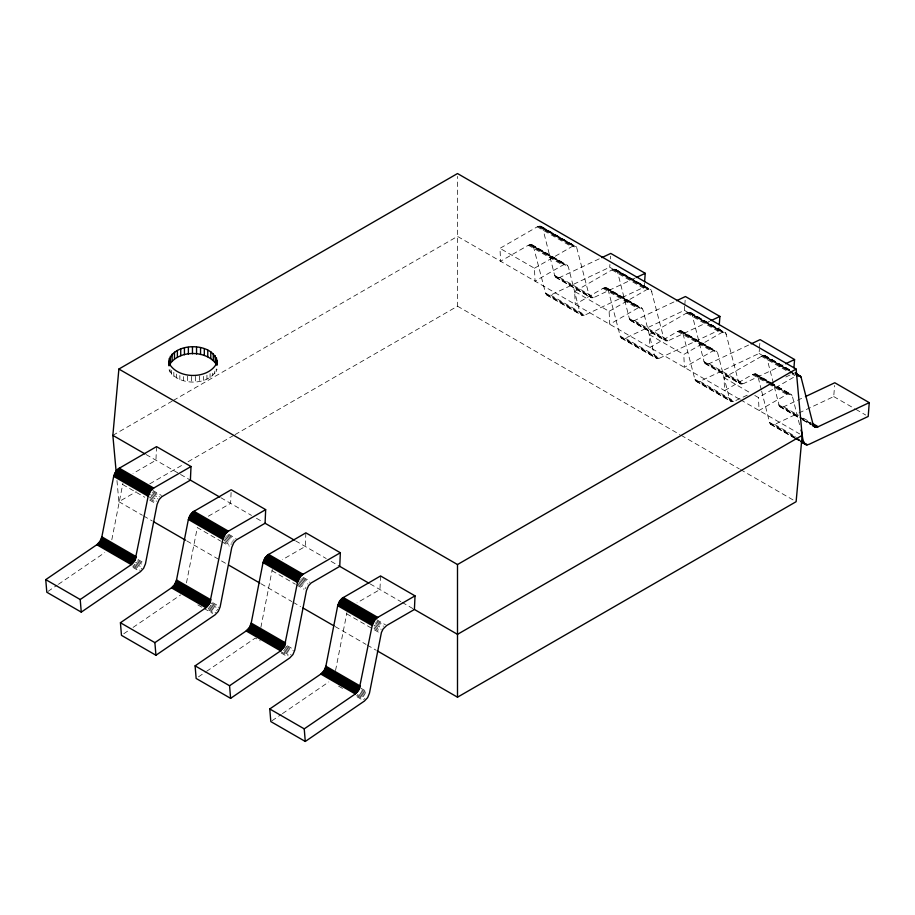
<?xml version="1.0" encoding="UTF-8"?>
<svg xmlns="http://www.w3.org/2000/svg" width="915" height="915" viewBox="0 0 915 915"><rect width="100%" height="100%" fill="white"/><g stroke="black" fill="none" stroke-linecap="round" stroke-linejoin="round"><path stroke-width="0.69" stroke-dasharray="4.58 3.43" d="M235.052 434.625L457.5 306.193L457.5 176.389M156.534 446.623L155.939 460.234L133.018 473.478M231.095 492.464L230.614 503.353L206.481 517.284M305.885 532.85L305.278 546.461L282.358 559.694M380.56 575.958L379.954 589.58L357.033 602.813M635.021 278.126L594.167 297.386L590.964 297.672L589.123 295.328L576.53 246.947L540.788 226.177L537.254 226.817L499.979 248.342L500.585 261.255L528.332 245.243L531.066 244.465L533.136 245.46L545.534 293.063L548.085 295.591L550.578 295.11L609.722 267.226L609.928 264.469M610.351 258.945L610.557 256.177M644.492 282.987L644.183 287.127L585.04 315.012L582.546 315.492L579.996 312.953L568.364 266.917L567.014 264.835L564.658 264.424L562.794 265.133L535.046 281.157L534.44 268.244L499.979 248.342M709.697 321.245L668.842 340.494L665.64 340.792L663.798 338.447L651.206 290.055L615.452 269.296L611.929 269.936L574.654 291.45L575.249 304.375L603.008 288.351L605.73 287.573L607.812 288.58L620.21 336.171L622.76 338.71L625.242 338.23L684.386 310.345L684.706 306.193M684.809 304.821L685.232 299.285M719.064 327.478L718.858 330.246L659.715 358.12L657.222 358.6L654.671 356.072L643.039 310.036L641.689 307.943L639.333 307.531L637.469 308.252L609.722 324.276L609.115 311.352L574.654 291.45M783.091 364.959L743.518 383.614L740.315 383.9L738.474 381.555L725.87 333.163L690.127 312.404L686.605 313.044L649.33 334.57L649.925 347.483L677.672 331.459L680.405 330.681L682.476 331.688L694.874 379.279L697.424 381.818L699.918 381.338L759.061 353.453L759.381 349.313M759.484 347.929L759.908 342.404M799.024 412.94L833.737 396.572L834.572 385.512M111.802 539.793L122.93 483.257M186.466 582.901L197.297 527.578L220.675 541.085M260.867 627.404L272.27 569.485M335.542 670.512L346.945 612.593M169.046 369.843C177.647 386.256 209.146 386.29 217.015 369.248M47.957 591.433L57.233 585.097M58.4 584.308L104.779 552.614M123.788 633.752L128.432 630.584M133.064 627.415L180.621 594.933M198.464 676.871L205.417 672.113M206.584 671.324L255.285 638.041L260.215 640.889M271.972 720.768L281.26 714.432M282.415 713.643L328.805 681.95M112.854 435.368L172.146 401.136M173.381 400.415L457.5 236.39L739.366 399.123M116.96 480.524L118.881 501.695L136.175 491.71M149.774 483.852L183.137 464.591M188.09 461.732L233.805 435.334M534.44 268.244L571.726 246.718L573.591 245.998L575.947 246.421M609.115 311.352L646.402 289.826L648.255 289.117L650.622 289.529M649.33 334.57L683.791 354.46L721.066 332.946L722.93 332.225L725.286 332.637M747.246 395.177L733.51 401.571L730.033 400.656L717.703 353.144L716.365 351.063L714.009 350.639L712.144 351.36L684.386 367.384L683.791 354.46M761.337 389.893L757.917 376.362L755.87 373.938L752.347 374.578L724.6 390.602L723.994 377.678L763.144 355.443L765.5 355.855L790.114 370.072M754.772 395.44L758.466 397.579L795.741 376.054L792.047 373.926M799.561 424.686L792.379 396.252L791.04 394.171L788.673 393.759L786.808 394.468L759.061 410.492L758.466 397.579M541.486 226.52L542.824 228.601L554.662 275.438L556.503 277.783L559.706 277.485L600.549 258.224M616.15 269.628L617.499 271.709L629.337 318.546L631.167 320.891L634.381 320.605L675.224 301.344M690.825 312.747L692.175 314.829L704.012 361.654L705.842 363.998L709.045 363.713L749.9 344.452M785.813 376.991L793.522 373.354M765.5 355.855L766.839 357.937L779.374 406.237L782.851 407.152L804.148 397.202M761.68 391.254L769.549 422.398L770.762 424.388L774.593 424.446L797.731 413.546M540.788 226.177L576.53 246.947M615.452 269.296L651.206 290.055M690.127 312.404L725.87 333.163M764.803 355.512L790.697 370.598M539.987 226.039L574.46 245.941M614.663 269.147L649.124 289.048M689.338 312.267L723.799 332.156M764.014 355.375L789.862 370.3M542.515 227.744L576.976 247.645M617.19 270.851L651.652 290.753M691.866 313.971L726.327 333.872M766.53 357.079L789.919 370.586M539.118 226.097L573.591 245.998M613.793 269.216L648.255 289.117M688.469 312.324L722.93 332.225M763.144 355.443L788.993 370.358M542.824 228.601L577.285 248.503M609.722 267.226L651.96 291.611M684.386 310.345L726.636 334.718M759.061 353.453L789.005 370.724M789.839 371.216L793.923 373.572M833.737 396.572L854.656 408.65M855.891 409.36L865.739 415.044M538.203 226.36L572.664 246.261M612.878 269.479L647.34 289.369M687.554 312.587L722.015 332.488M762.218 355.695L789.302 371.33M790.537 372.05L794.22 374.178M537.254 226.817L571.726 246.718M611.929 269.936L646.402 289.826M686.605 313.044L721.066 332.946M761.28 356.152L790.823 373.206M531.855 244.602L567.597 265.361M606.531 287.71L642.273 308.469M681.206 330.83L716.948 351.589M755.87 373.938L770.11 382.093M770.693 382.619L791.624 394.697M531.066 244.465L565.527 264.355M605.73 287.573L640.203 307.474M680.405 330.681L714.867 350.582M755.081 373.8L769.847 382.321M771.082 383.03L789.542 393.69M533.582 246.169L568.055 266.059M608.258 289.277L642.73 309.178M682.933 332.385L717.394 352.286M757.609 375.505L768.68 381.898M769.915 382.607L792.07 395.394M530.197 244.522L564.658 264.424M604.861 287.63L639.333 307.531M679.536 330.75L714.009 350.639M754.212 373.858L768.977 382.39M770.213 383.099L788.673 393.759M533.891 247.027L568.364 266.917M608.567 290.135L643.039 310.036M683.242 333.243L717.703 353.144M757.917 376.362L792.379 396.252M529.27 244.785L563.743 264.687M603.946 287.893L638.407 307.795M678.621 331.013L713.082 350.903M753.297 374.121L768.062 382.653M769.298 383.362L787.758 394.022M528.332 245.243L562.794 265.133M603.008 288.351L637.469 308.252M677.672 331.459L712.144 351.36M752.347 374.578L767.125 383.099M768.348 383.82L786.808 394.468M559.706 277.485L594.167 297.386M634.381 320.605L668.842 340.494M709.045 363.713L743.518 383.614M783.72 406.82L798.498 415.353M803.416 418.201L810.804 422.456M554.662 275.438L593.297 297.718M629.337 318.546L667.973 340.826M704.012 361.654L742.648 383.945M778.676 404.773L798.852 416.394M800.087 417.103L811.159 423.496M554.947 276.239L592.462 297.878M629.623 319.346L667.138 340.986M704.287 362.454L741.802 384.106M778.962 405.574L798.658 416.943M799.893 417.652L810.965 424.045M555.348 276.902L591.673 297.867M630.023 320.01L666.349 340.975M704.699 363.129L741.024 384.094M779.374 406.237L798.463 417.251M802.752 419.745L811.376 424.72M555.874 277.417L590.964 297.672M630.549 320.536L665.64 340.792M705.225 363.644L740.315 383.9M779.889 406.763L798.36 417.423M802.672 419.905L811.285 424.88M723.994 377.678L749.843 392.604M740.601 399.832L799.687 433.95M550.578 295.11L585.04 315.012M625.242 338.23L659.715 358.12M699.918 381.338L734.379 401.239M774.593 424.446L795.512 436.535M545.534 293.063L584.17 315.343M620.21 336.171L658.846 358.451M694.874 379.279L733.51 401.571M769.549 422.398L795.398 437.313M795.878 437.576L799.573 439.703M545.809 293.864L583.335 315.503M620.484 336.972L657.999 358.623M695.16 380.08L732.675 401.731M769.835 423.199L795.043 437.736M795.684 438.125L799.962 440.572M546.221 294.527L582.546 315.492M620.896 337.635L657.222 358.6M695.572 380.754L731.897 401.719M770.236 423.862L794.861 438.079M795.49 438.434L799.779 440.916M546.747 295.053L581.837 315.309M621.422 338.161L656.513 358.417M696.086 381.269L731.177 401.525M770.762 424.388L794.78 438.239M795.375 438.594L799.699 441.087M457.5 306.193L679.948 434.625M681.195 435.334L739.274 468.869M740.51 469.589L793.648 500.265M146.091 454.549L179.329 473.741M180.552 474.45L190.4 480.135M220.858 497.726L251.534 515.431M256.463 518.279L262.616 521.825M295.534 540.834L326.209 558.539M331.127 561.387L339.751 566.362M370.209 583.953L400.884 601.658M402.108 602.367L413.191 608.761M152.805 490.474L161.417 495.45M228.704 534.291L236.093 538.558M303.38 577.411L309.533 580.956M376.82 619.81L385.444 624.785M153.091 491.824L159.244 495.37M227.766 534.932L233.92 538.489M302.442 578.04L309.819 582.306M377.106 621.159L383.259 624.705M152.176 492.613L159.553 496.879M226.84 535.732L234.229 539.999M301.515 578.84L307.669 582.398M376.191 621.948L383.579 626.215M152.531 494.272L158.684 497.817M225.982 536.67L233.359 540.937M300.646 579.778L308.035 584.044M375.322 622.898L381.475 626.443M150.506 494.615L157.895 498.881M225.181 537.723L232.57 541.989M299.857 580.842L306.01 584.388M375.756 624.659L381.91 628.216M151.044 496.468L157.197 500.025M224.484 538.866L231.872 543.133M299.159 581.986L305.313 585.531M373.835 625.094L381.212 629.36M149.225 496.959L156.614 501.226M223.9 540.067L231.289 544.334M298.576 583.187L305.965 587.441M374.475 627.004L380.629 630.561M150.014 498.892L156.168 502.438M224.678 542L230.832 545.557M298.118 584.399L305.507 588.665M374.029 628.228L380.183 631.785M122.621 484.47L144.776 497.257M149.705 500.105L155.859 503.662M221.91 541.794L229.299 546.061M271.961 570.697L295.351 584.193M296.586 584.902L303.974 589.168M346.636 613.805L379.874 632.997M118.881 501.695L142.363 515.248M143.598 515.969L152.245 520.955M186.843 540.937L226.394 563.766M261.004 583.747L291.896 601.59M293.132 602.299L300.543 606.576M335.153 626.558L366.046 644.4M367.281 645.109L375.939 650.107M138.062 559.58L144.215 563.125M212.738 602.688L218.891 606.245M287.413 645.796L292.331 648.644M360.853 688.206L367.007 691.751M137.776 560.701L142.706 563.549M211.228 603.099L218.605 607.366M285.892 646.219L293.28 650.485M361.802 690.036L366.721 692.884M137.376 561.844L143.529 565.39M212.051 604.952L218.205 608.509M285.491 647.351L291.645 650.908M361.391 691.18L367.544 694.737M135.626 562.256L141.779 565.813M210.29 605.364L217.679 609.63M284.965 648.483L291.119 652.029M360.876 692.3L365.794 695.148M136.232 564.04L142.385 567.597M209.672 606.451L217.049 610.705M284.336 649.558L290.501 653.116M360.247 693.376L366.4 696.933M134.288 564.349L141.665 568.604M208.952 607.457L215.105 611.014M283.627 650.565L291.016 654.831M359.538 694.394L365.691 697.951M133.499 565.264L139.652 568.821M208.174 608.372L215.551 612.638M284.073 652.201L289.003 655.037M357.513 694.599L364.902 698.866M132.664 566.076L140.052 570.331M208.563 609.893L213.492 612.741M280.779 651.583L288.156 655.849M356.678 695.411L364.067 699.666M133.018 567.449L139.172 571.006M197.846 604.884L202.775 607.72M203.999 608.429L212.623 613.405M281.134 652.967L287.287 656.524M338.573 686.136L343.502 688.972M357.044 696.795L361.963 699.632M216.237 368.928L216.237 371.582M214.796 371.135L214.796 373.789M212.715 373.183L212.715 375.836M210.073 373.663L210.073 377.643M206.939 375.196L206.939 379.176M203.393 376.397L203.393 380.377M199.561 375.905L199.561 381.212M195.536 376.351L195.536 381.658M191.429 376.408L191.429 381.704M187.369 376.054L187.369 381.361M183.48 376.637L183.48 380.617M179.855 375.527L179.855 379.508M176.606 374.075L176.606 378.055M173.827 372.336L173.827 376.317M171.608 370.346L171.608 374.327M169.996 369.488L169.996 372.142"/><path stroke-width="1.37" d="M796.119 369.042L457.5 564.544L457.5 697.196L796.119 501.695L802.146 435.368L796.119 369.042L457.5 173.541L118.881 369.042L112.854 435.368L116.182 472.06M217.015 365.268C218.719 340.288 166.278 340.609 169.046 365.863M190.4 480.135L191.006 466.524L156.534 446.623L118.309 468.789L115.736 471.58L113.689 476.36L101.851 536.853L100.021 541.325L96.818 544.734L45.75 579.63L46.802 592.234L81.263 612.124L140.407 571.715L143.609 568.307L145.451 563.834L157.083 504.371L159.13 499.59L161.703 496.788L190.4 480.135L219.646 497.017M265.075 523.254L265.67 509.632L231.209 489.742L192.985 511.897L190.411 514.688L188.364 519.468L176.526 579.973L174.685 584.445L171.482 587.853L120.425 622.738L121.466 635.342L155.939 655.243L215.082 614.834L218.285 611.426L220.126 606.954L231.758 547.479L233.794 542.698L236.379 539.907L265.075 523.254L294.321 540.136M339.751 566.362L340.346 552.751L305.885 532.85L267.66 555.005L265.075 557.807L263.04 562.588L251.202 623.081L249.36 627.553L246.158 630.961L195.101 665.846L196.142 678.45L230.614 698.351L289.758 657.942L292.96 654.534L294.79 650.062L306.434 590.587L308.469 585.817L311.054 583.015L339.751 566.362L368.985 583.244M414.415 609.47L415.021 595.859L380.56 575.958L342.336 598.124L339.751 600.915L337.715 605.696L325.877 666.189L324.036 670.661L320.833 674.069L269.765 708.965L270.817 721.569L305.278 741.459L364.422 701.05L367.636 697.642L369.466 693.17L381.418 632.494L383.145 628.925L386.668 625.494L414.415 609.47L457.5 634.347L802.146 435.368M644.606 281.603L645.235 273.311L610.763 253.421L601.83 257.63M719.27 324.711L719.899 316.43L685.438 296.529L676.505 300.738M793.946 367.83L794.575 359.538L760.113 339.637L751.181 343.857M805.429 396.595L834.789 382.756L869.25 402.646L868.198 416.462L809.054 444.347C801.391 447.149 803.164 433.607 800.934 430.107M81.263 612.124L80.211 599.519L131.28 564.635L135.111 560.14L148.161 496.262L150.986 490.417L153.72 488.05L191.006 466.524M155.939 655.243L154.887 642.639L205.955 607.743L209.775 603.26L222.825 539.37L225.662 533.537L228.395 531.158L265.67 509.632M230.614 698.351L229.562 685.747L280.619 650.862L284.451 646.367L297.501 582.478L300.337 576.644L303.071 574.277L340.346 552.751M305.278 741.459L304.238 728.855L355.294 693.97L359.126 689.487L372.176 625.597L375.013 619.764L377.746 617.385L415.021 595.859M217.015 362.615C209.146 379.656 177.647 379.622 169.046 363.209M216.5 357.914L216.5 364.536C206.641 349.759 178.471 349.713 169.218 365.119L169.218 358.486M636.291 277.531L645.235 273.311M710.966 320.639L719.899 316.43M785.642 363.747L794.575 359.538M795.043 372.908L801.002 376.98L813.149 424.663L814.979 427.019L818.182 426.722L869.25 402.646M796.69 375.596L799.962 375.756M795.57 373.286L800.545 376.282M796.016 373.858L798.475 375.276M796.073 374.132L801.002 376.98M812.028 423.176L818.182 426.722M812.394 424.217L817.312 427.053M812.783 425.086L816.477 427.214M813.229 425.784L815.7 427.202M812.52 425.589L814.979 427.019M801.551 440.87L804.011 442.288M800.602 440.961L804.296 443.089M804.891 443.42L807.35 444.839M801.014 441.625L806.561 444.827M801.54 442.151L805.852 444.644M118.881 369.042L457.5 564.544M112.854 435.368L144.856 453.84M119.259 468.148L153.72 488.05M193.934 511.256L228.395 531.158M268.598 554.376L303.071 574.277M343.274 597.484L377.746 617.385M118.309 468.789L152.782 488.679M192.985 511.897L227.446 531.798M267.66 555.005L302.122 574.906M342.336 598.124L376.797 618.014M117.395 469.589L151.856 489.479M192.07 512.697L226.531 532.599M266.745 555.805L301.207 575.707M341.409 598.925L375.882 618.814M116.525 470.527L150.986 490.417M191.201 513.635L225.662 533.537M265.876 556.743L300.337 576.644M340.54 599.863L375.013 619.764M115.736 471.58L150.197 491.481M190.411 514.688L224.873 534.589M265.075 557.807L299.548 577.697M339.751 600.915L374.212 620.816M115.038 472.723L149.5 492.625M189.714 515.831L224.175 535.732M264.378 558.951L298.85 578.84M339.053 602.059L373.514 621.96M114.455 473.924L148.916 493.826M189.131 517.032L223.592 536.933M263.794 560.152L298.267 580.041M338.47 603.26L372.931 623.161M113.998 475.148L148.47 495.049M188.673 518.256L223.134 538.157M263.348 561.375L297.81 581.265M338.024 604.483L372.485 624.385M113.689 476.36L148.161 496.262M188.364 519.468L222.825 539.37M263.04 562.588L297.501 582.478M337.715 605.696L372.176 625.597M153.48 521.676L185.608 540.227M228.864 565.196L259.769 583.038M303.014 608.006L333.918 625.849M377.174 650.817L457.5 697.196M101.851 536.853L136.324 556.755M176.526 579.973L210.988 599.863M251.202 623.081L285.663 642.982M325.877 666.189L360.338 686.09M101.576 537.986L136.038 557.887M176.24 581.094L210.713 600.995M250.916 624.213L285.377 644.103M325.591 667.321L360.053 687.222M101.165 539.129L135.626 559.019M175.84 582.237L210.301 602.139M250.516 625.345L284.977 645.247M325.18 668.465L359.652 688.355M100.639 540.25L135.111 560.14M175.314 583.358L209.775 603.26M249.989 626.466L284.451 646.367M324.665 669.586L359.126 689.487M100.021 541.325L134.482 561.227M174.685 584.445L209.158 604.335M249.36 627.553L283.833 647.454M324.036 670.661L358.497 690.562M99.3 542.343L133.773 562.233M173.976 585.451L208.437 605.353M248.651 628.559L283.112 648.461M323.327 671.679L357.788 691.568M98.523 543.258L132.984 563.16M173.198 586.366L207.659 606.268M247.862 629.486L282.335 649.375M322.538 672.594L356.999 692.495M97.688 544.059L132.149 563.96M172.352 587.178L206.824 607.08M247.027 630.286L281.488 650.188M321.703 673.406L356.164 693.295M96.818 544.734L131.28 564.635M171.482 587.853L205.955 607.743M246.158 630.961L280.619 650.862M320.833 674.069L355.294 693.97M45.75 579.63L80.211 599.519M120.425 622.738L154.887 642.639M195.101 665.846L229.562 685.747M269.765 708.965L304.238 728.855M217.107 360.247L217.107 364.227M215.219 355.661L215.219 362.294M213.286 353.567L213.286 360.201M210.782 351.692L210.782 358.325M207.762 350.09L207.762 356.724M204.32 348.809L204.32 355.443M200.545 347.872L200.545 354.505M196.553 347.334L196.553 353.956M192.459 347.174L192.459 353.808M188.376 347.425L188.376 354.059M184.43 348.077L184.43 354.711M180.724 349.095L180.724 355.729M177.373 350.468L177.373 357.102M174.479 352.138L174.479 358.772M172.112 354.071L172.112 360.704M170.339 356.209L170.339 362.843"/></g></svg>
